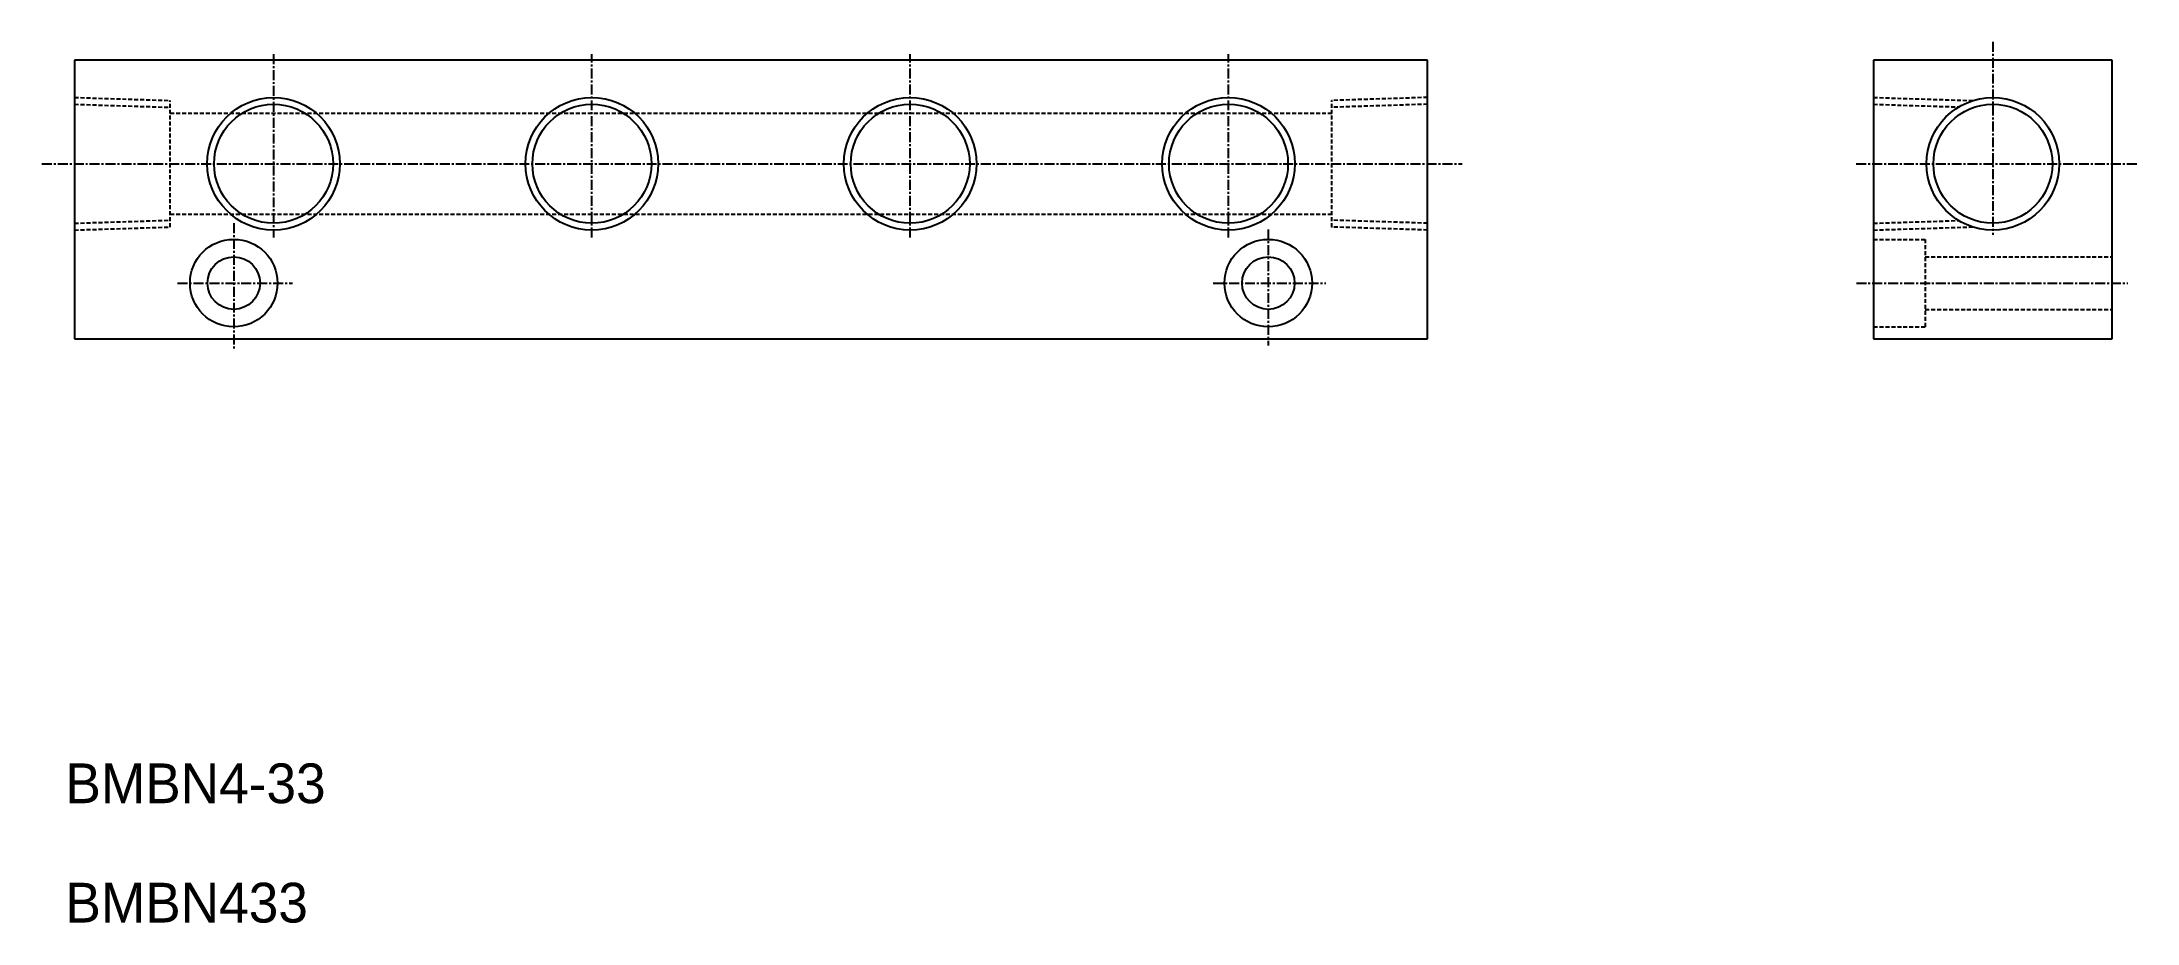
# Model space of a CAD drawing. Extents: x 1721 to 2256, y 4854 to 6369.
# Drawn here: x 1993.1 to 2256.4, y 6257.9 to 6368.7 of the extents above.
import ezdxf

# ---------------------------------------------------------------- set-up
doc = ezdxf.new("R2010")
doc.units = 0
doc.linetypes.add('CENTER', pattern=[2, 1.25, -0.25, 0.25, -0.25])
doc.linetypes.add('DASHED', pattern=[0.75, 0.5, -0.25])
doc.layers.get('0').update_dxf_attribs({"linetype": 'CONTINUOUS'})
doc.layers.add('CENTER', color=1, linetype='CENTER')

msp = doc.modelspace()

# ---------------------------------------------------------------- linework, layer by layer
at = {"color": 7, "linetype": 'CONTINUOUS'}
for p, q in [((2167.198, 6366.349), (1997.198, 6366.349)), ((1997.198, 6366.349), (1997.198, 6331.349)), ((2167.198, 6331.349), (2167.198, 6366.349)), ((2253.248, 6366.349), (2223.248, 6366.349)), ((2223.248, 6366.349), (2223.248, 6331.349)), ((2253.248, 6331.349), (2253.248, 6366.349)), ((1997.198, 6331.349), (2167.198, 6331.349)), ((2223.248, 6331.349), (2253.248, 6331.349))]:
    msp.add_line(p, q, dxfattribs=at)
at = {"color": 3, "linetype": 'DASHED'}
for p, q in [((1997.198, 6361.68), (2009.198, 6361.303)), ((2009.198, 6345.396), (2009.198, 6361.303)), ((2167.198, 6361.68), (2155.198, 6361.303)), ((2155.198, 6345.396), (2155.198, 6361.303)), ((2223.248, 6361.68), (2235.722, 6361.288)), ((1997.198, 6360.824), (2009.198, 6360.447)), ((2009.198, 6359.699), (2155.198, 6359.699)), ((2167.198, 6360.824), (2155.198, 6360.447)), ((2223.248, 6360.824), (2233.953, 6360.488)), ((1997.198, 6345.874), (2009.198, 6346.252)), ((1997.198, 6345.018), (2009.198, 6345.396)), ((2009.198, 6346.999), (2155.198, 6346.999)), ((2167.198, 6345.874), (2155.198, 6346.252)), ((2167.198, 6345.018), (2155.198, 6345.396)), ((2223.248, 6345.874), (2233.953, 6346.211)), ((2223.248, 6345.018), (2235.722, 6345.41)), ((2223.248, 6343.849), (2229.748, 6343.849)), ((2229.748, 6343.849), (2229.748, 6332.849)), ((2229.748, 6341.649), (2253.248, 6341.649)), ((2229.748, 6335.049), (2253.248, 6335.049)), ((2223.248, 6332.849), (2229.748, 6332.849))]:
    msp.add_line(p, q, dxfattribs=at)
for p, q in [((2045.698, 6359.699), (2045.698, 6359.7)), ((2082.198, 6359.699), (2082.198, 6359.699))]:
    msp.add_line(p, q)
at = {"color": 3, "linetype": 'CONTINUOUS'}
for centre in [(2022.198, 6353.349), (2062.198, 6353.349), (2102.198, 6353.349), (2142.198, 6353.349), (2238.248, 6353.349)]:
    msp.add_circle(centre, 8.331, dxfattribs=at)
at = {"color": 7, "linetype": 'CONTINUOUS'}
for centre, radius in [((2022.198, 6353.349), 7.475), ((2062.198, 6353.349), 7.475), ((2102.198, 6353.349), 7.475), ((2142.198, 6353.349), 7.475), ((2238.248, 6353.349), 7.475), ((2017.198, 6338.349), 5.5), ((2147.198, 6338.349), 5.5), ((2017.198, 6338.349), 3.3), ((2147.198, 6338.349), 3.3)]:
    msp.add_circle(centre, radius, dxfattribs=at)
at = {"layer": 'CENTER', "color": 1, "linetype": 'CENTER'}
for p, q in [((2022.198, 6367.124), (2022.198, 6344.068)), ((2062.198, 6344.068), (2062.198, 6367.124)), ((2102.198, 6344.068), (2102.198, 6367.124)), ((2142.198, 6344.068), (2142.198, 6367.124)), ((2238.248, 6368.666), (2238.248, 6344.435)), ((1993.087, 6353.349), (2171.549, 6353.349)), ((2221.074, 6353.349), (2256.374, 6353.349)), ((2017.198, 6345.888), (2017.198, 6330.117)), ((2147.198, 6345.102), (2147.198, 6330.484)), ((2010.147, 6338.349), (2024.582, 6338.349)), ((2140.276, 6338.349), (2154.448, 6338.349)), ((2221.1, 6338.349), (2255.229, 6338.349))]:
    msp.add_line(p, q, dxfattribs=at)

# ---------------------------------------------------------------- texts
at = {"color": 7, "linetype": 'CONTINUOUS'}
for s, p in [('BMBN4-33', (1996.042, 6272.973)), ('BMBN433', (1996.042, 6257.973))]:
    msp.add_text(s, height=5, dxfattribs=at).set_placement(p)

doc.saveas('drawing.dxf')
